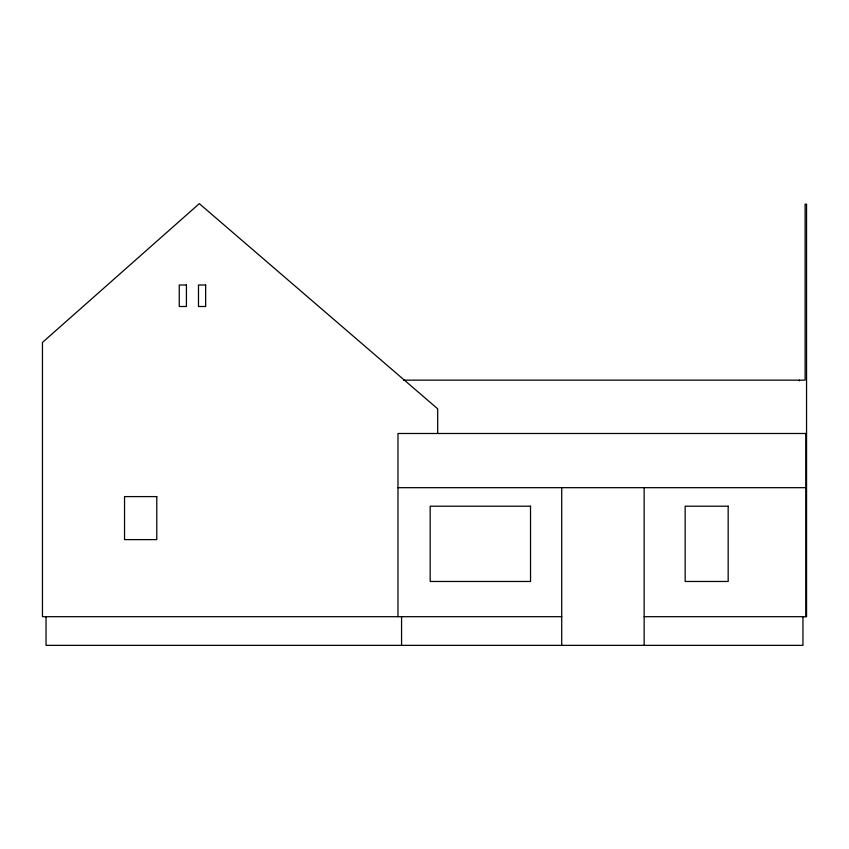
<?xml version="1.0" encoding="UTF-8"?>
<svg xmlns="http://www.w3.org/2000/svg" width="849" height="849" viewBox="0 0 849 849"><rect width="100%" height="100%" fill="white"/><g stroke="black" fill="none" stroke-linecap="round" stroke-linejoin="round"><path stroke-width="1.27" d="M403.477 380.15L805.117 380.15L805.117 204.163L806.55 204.163L806.55 616.692L644.147 616.692M806.55 433.489L397.979 433.489L397.979 616.692M397.979 487.676L805.828 487.676M561.72 616.692L42.45 616.692L42.45 342.444L199.303 203.633L437.691 408.825L437.691 433.489M805.828 433.489L805.828 616.692M802.963 616.692L802.963 645.367L46.037 645.367L46.037 616.692M799.387 380.15L799.387 380.893M644.147 487.676L644.147 645.367M561.72 487.676L561.72 645.367M401.566 616.692L401.566 645.367M186.419 284.999L179.245 284.999L179.245 306.5L186.419 306.5L186.419 284.999M205.649 284.999L198.486 284.999L198.486 306.5L205.649 306.5L205.649 284.999M156.789 496.601L124.538 496.601L124.538 539.614L156.789 539.614L156.789 496.601M530.529 506.206L430.178 506.206L430.178 581.469L530.529 581.469L530.529 506.206M728.166 506.206L685.154 506.206L685.154 581.469L728.166 581.469L728.166 506.206"/></g></svg>
